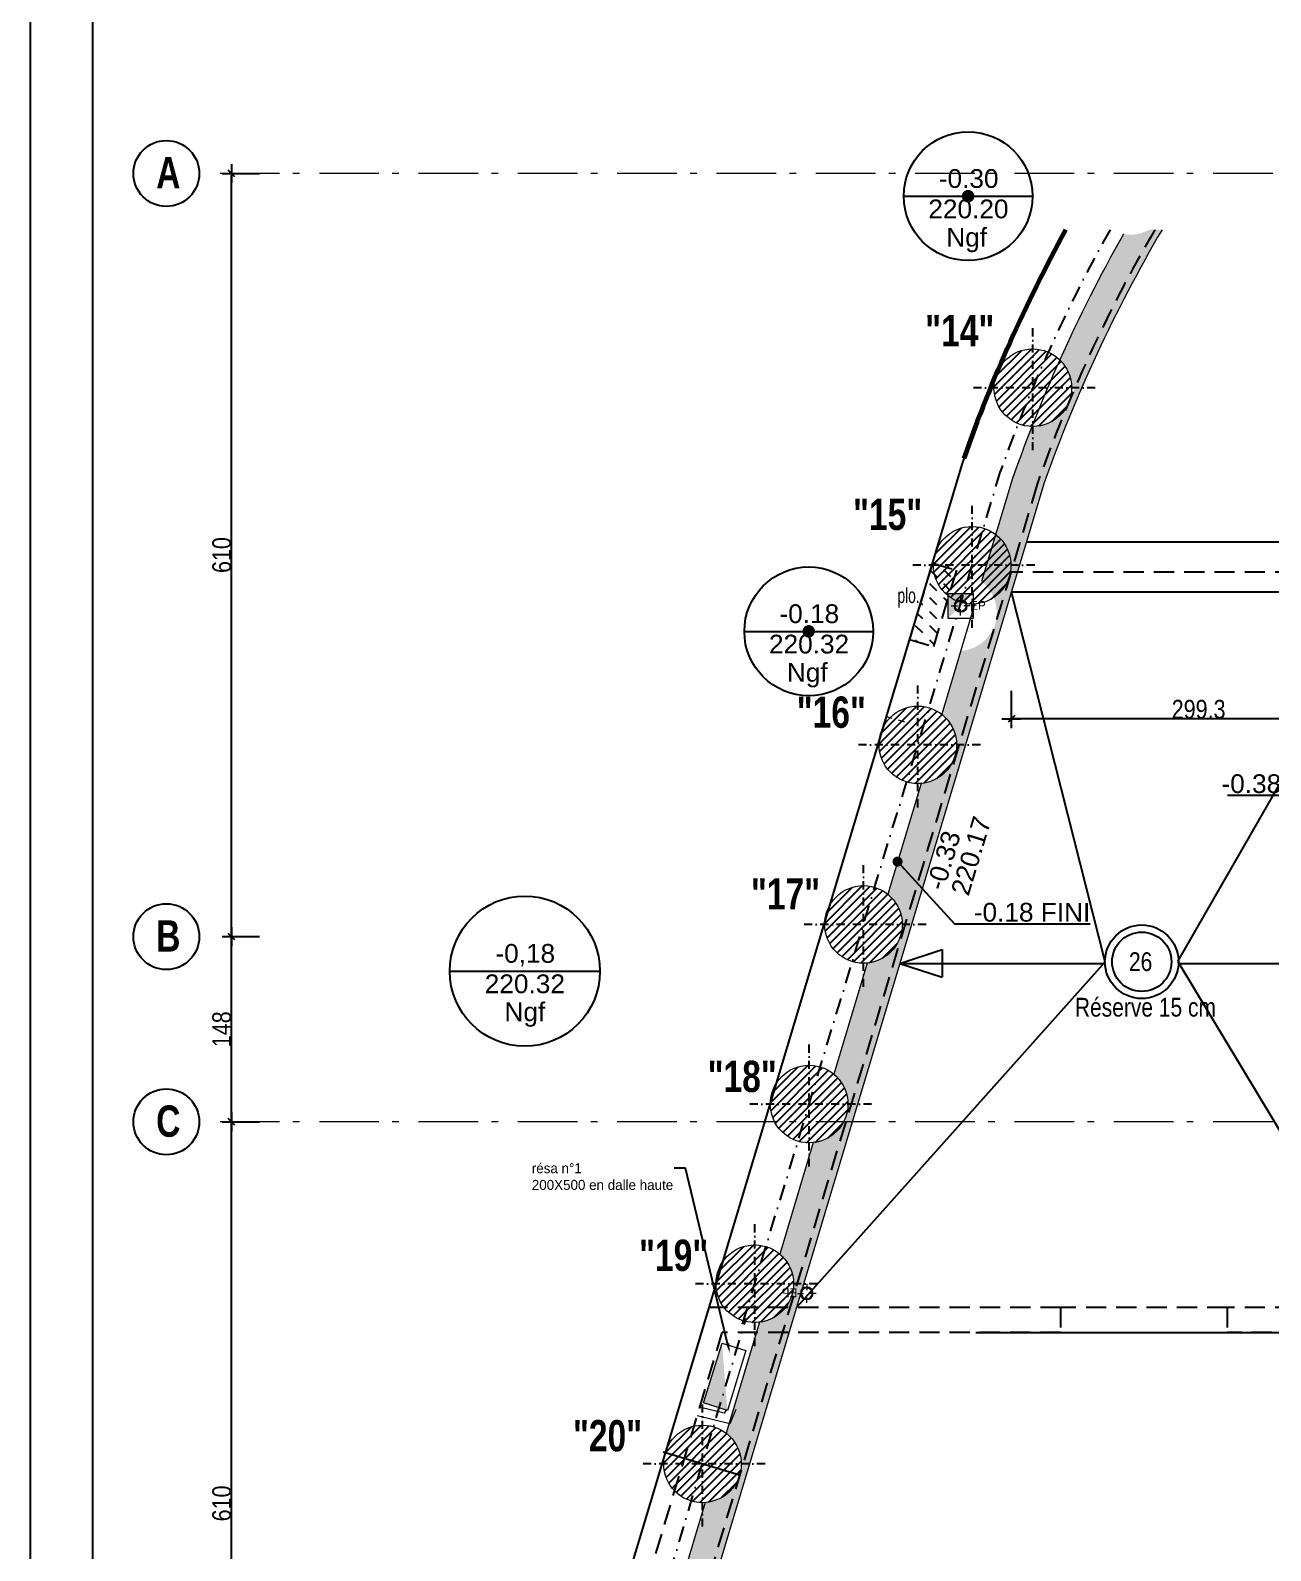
# Model space of a CAD drawing. Header units: centimetres. Extents: x 13865 to 22908, y -23237 to -19037.
# Drawn here: x 14000 to 14992, y -21668 to -20453 of the extents above; entities that cross this region are included whole.
import ezdxf
from ezdxf import colors
from ezdxf.entities.mleader import LeaderData, LeaderLine
from ezdxf.enums import TextEntityAlignment as Align
from ezdxf.math import Vec2, Vec3

# ---------------------------------------------------------------- set-up
doc = ezdxf.new("R2010")
doc.units = ezdxf.units.CM
doc.header["$LTSCALE"] = 25.4
doc.header["$PDMODE"] = 1
doc.header["$PDSIZE"] = -2
for name, pattern in [('CACHEX2', [19.049999999999997, 12.7, -6.35]), ('Style de ligne -6', [1.0416400000000001, 0.625, -0.20828, 0.06943000000000005, -0.13893]), ('TIRETPTX2', [50.8, 25.4, -12.7, 0, -12.7]), ('VW-01', [0.41656, 0.20828, -0.20828])]:
    doc.linetypes.add(name, pattern=pattern)
for name, color, linetype in [('01_cote_gen', 4, 'Continuous'), ('01_linteaux', 2, 'Continuous'), ('01_murs_sup', 2, 'CACHEX2'), ('01_poch_murs', 253, 'Continuous'), ('01_texte', 230, 'Continuous'), ('AA_COTES', 2, 'Continuous')]:
    doc.layers.add(name, color=color, linetype=linetype)
for name, color, linetype, lineweight in [('01_murs_coup', 5, 'Continuous', 60), ('01_PIEUX', 5, 'Continuous', 60), ('01_résv', 32, 'Continuous', 9), ('_GAZELEC-RESERVATION', 1, 'Continuous', 18), ('B Général', 7, 'Continuous', 5), ('C ANNOTATIONS-prestations', 7, 'Continuous', 5)]:
    doc.layers.add(name, color=color, linetype=linetype, lineweight=lineweight)
doc.styles.add('ARIAL NA', font='ARIALN.TTF')
doc.styles.add('Eurostile', font='')
doc.styles.add('impact', font='impact.ttf')
doc.styles.add('MATTE_TXT', font='arial.ttf')
doc.styles.add('STYLE2', font='ARIALN.TTF')
doc.styles.get('Eurostile').set_extended_font_data('Eurostile')
doc.dimstyles.new('JB50', dxfattribs={"dimscale": 0.1, "dimtxt": 150, "dimasz": 15, "dimexe": 0.1, "dimexo": 0.1, "dimgap": 0.09, "dimtad": 1, "dimdec": 1, "dimdsep": 46, "dimtxsty": 'STYLE2', "dimblk1": 'BOND_G', "dimblk2": 'BOND_D', "dimsah": 1, "dimcen": 1.5, "dimdle": 0.01, "dimse1": 1, "dimse2": 1, "dimclrd": 4, "dimclre": 2, "dimclrt": 6, "dimazin": 2, "dimtfac": 2.333333333333333, "dimtdec": 1, "dimtix": 1, "dimtmove": 2, "dimatfit": 3, "dimldrblk": 'BOND_G', "dimfxl": 1, "dimtolj": 1, "dimtzin": 0, "dimarcsym": 0})

# ---------------------------------------------------------------- blocks, each defined once
blk = doc.blocks.new('EP')
at = {"layer": 'B Général', "color": 7, "linetype": 'Continuous', "lineweight": 5}
for p, q in [((-7.5, 0), (-2.5, 0)), ((0, 7.5), (0, 2.5)), ((7.5, 0), (2.5, 0)), ((0, -7.5), (0, -2.5))]:
    blk.add_line(p, q, dxfattribs=at)
at = {"layer": 'B Général', "color": 7, "linetype": 'Continuous', "lineweight": 5, "flags": 128}
for points in [[(-5, 0, -0.9999999999999999), (4.999999999999992, 0, -0.9999999999999999)], [(-4.333333333333333, 0, -0.9999999999999999), (4.333333333333326, 0, -0.9999999999999999)]]:
    blk.add_lwpolyline(points, format="xyb", close=True, dxfattribs=at)
at = {"layer": 'C ANNOTATIONS-prestations', "insert": (7.5, 3.979498697916664), "char_height": 7.048665364583333, "attachment_point": 1, "line_spacing_factor": 0.8954527788573651, "style": 'Eurostile'}
blk.add_mtext('EP', dxfattribs=at)
blk = doc.blocks.new('BOND_G')
at = {"layer": 'AA_COTES', "color": 0}
for p, q in [((0, -5), (0, 14.99999999999999)), ((5, 0), (-5, 0)), ((1.767766952966312, 1.767766952966312), (-1.767766952966426, -1.767766952966426))]:
    blk.add_line(p, q, dxfattribs=at)
blk = doc.blocks.new('BOND_D')
at = {"layer": 'AA_COTES', "color": 0}
for p, q in [((5, 0), (-5, 0)), ((-1.767766952966312, -1.767766952966312), (1.767766952966426, 1.767766952966426)), ((0, 5), (0, -15))]:
    blk.add_line(p, q, dxfattribs=at)
blk = doc.blocks.new('*D269')
at = {"layer": '01_cote_gen', "color": 4, "lineweight": -2, "ltscale": 3, "transparency": 16777216}
blk.add_line((14160.97693996717, -21933.5987458182), (14160.97693996717, -21326.59874547978), dxfattribs=at)
at = {"layer": 'Defpoints', "color": 0, "ltscale": 3, "transparency": 16777216}
for p in [(14160.97693996717, -21325.09874547978), (14160.97693996717, -21325.09874547978), (14224.6906527579, -21935.0987458182)]:
    blk.add_point(p, dxfattribs=at)
at = {"layer": '01_cote_gen', "color": 4, "lineweight": -2, "ltscale": 3, "transparency": 16777216, "xscale": 1.5, "yscale": 1.5, "zscale": 1.5}
for name, p, rotation in [('BOND_D', (14160.97693996717, -21325.09874547978), 90), ('BOND_G', (14160.97693996717, -21935.0987458182), 270)]:
    blk.add_blockref(name, p, dxfattribs=dict(at, rotation=rotation))
at = {"layer": '01_cote_gen', "color": 6, "ltscale": 3, "transparency": 16777216, "insert": (14153.30934515135, -21630.09874564899), "char_height": 15, "attachment_point": 5, "rotation": 90, "style": 'STYLE2'}
blk.add_mtext('\\A1;610', dxfattribs=at)
blk = doc.blocks.new('*D270')
at = {"layer": '01_cote_gen', "color": 4, "lineweight": -2, "ltscale": 3, "transparency": 16777216}
blk.add_line((14160.97693996717, -21323.59874547978), (14160.97693996717, -21178.59874546283), dxfattribs=at)
at = {"layer": 'Defpoints', "color": 0, "ltscale": 3, "transparency": 16777216}
for p in [(14160.97693996717, -21177.09874546283), (14215.58873582158, -21177.09874546283), (14160.97693996717, -21325.09874547978)]:
    blk.add_point(p, dxfattribs=at)
at = {"layer": '01_cote_gen', "color": 4, "lineweight": -2, "ltscale": 3, "transparency": 16777216, "xscale": 1.5, "yscale": 1.5, "zscale": 1.5}
for name, p, rotation in [('BOND_D', (14160.97693996717, -21177.09874546283), 90), ('BOND_G', (14160.97693996717, -21325.09874547978), 270)]:
    blk.add_blockref(name, p, dxfattribs=dict(at, rotation=rotation))
at = {"layer": '01_cote_gen', "color": 6, "ltscale": 3, "transparency": 16777216, "insert": (14153.30934515135, -21251.0987454713), "char_height": 15, "attachment_point": 5, "rotation": 90, "style": 'STYLE2'}
blk.add_mtext('\\A1;148', dxfattribs=at)
blk = doc.blocks.new('*D271')
at = {"layer": '01_cote_gen', "color": 4, "lineweight": -2, "ltscale": 3, "transparency": 16777216}
blk.add_line((14160.97693996717, -21175.59874546283), (14160.97693996717, -20568.5987458182), dxfattribs=at)
at = {"layer": 'Defpoints', "color": 0, "ltscale": 3, "transparency": 16777216}
for p in [(14160.97693996717, -20567.0987458182), (14307.94059385769, -20567.0987458182), (14192.13365404282, -21177.09874546283)]:
    blk.add_point(p, dxfattribs=at)
at = {"layer": '01_cote_gen', "color": 4, "lineweight": -2, "ltscale": 3, "transparency": 16777216, "xscale": 1.5, "yscale": 1.5, "zscale": 1.5}
for name, p, rotation in [('BOND_D', (14160.97693996717, -20567.0987458182), 90), ('BOND_G', (14160.97693996717, -21177.09874546283), 270)]:
    blk.add_blockref(name, p, dxfattribs=dict(at, rotation=rotation))
at = {"layer": '01_cote_gen', "color": 6, "ltscale": 3, "transparency": 16777216, "insert": (14153.30934515135, -20872.09874564051), "char_height": 15, "attachment_point": 5, "rotation": 90, "style": 'STYLE2'}
blk.add_mtext('\\A1;610', dxfattribs=at)
blk = doc.blocks.new('*D382')
at = {"layer": '01_cote_gen', "color": 4, "lineweight": -2, "transparency": 16777216}
blk.add_line((15082.1355906872, -21003.07945012191), (14785.84209912176, -21003.07945012191), dxfattribs=at)
at = {"layer": 'Defpoints', "color": 0, "transparency": 16777216}
for p in [(14784.34209912176, -20901.7727391381), (15083.6355906872, -20926.77273897084), (14784.34209912176, -21003.07945012191)]:
    blk.add_point(p, dxfattribs=at)
at = {"layer": '01_cote_gen', "color": 4, "lineweight": -2, "transparency": 16777216, "xscale": 1.5, "yscale": 1.5, "zscale": 1.5, "rotation": 180}
blk.add_blockref('BOND_D', (14784.34209912176, -21003.07945012191), dxfattribs=at)
at = {"layer": '01_cote_gen', "color": 4, "lineweight": -2, "transparency": 16777216, "xscale": 1.5, "yscale": 1.5, "zscale": 1.5}
blk.add_blockref('BOND_G', (15083.6355906872, -21003.07945012191), dxfattribs=at)
at = {"layer": '01_cote_gen', "color": 6, "transparency": 16777216, "insert": (14933.98884490448, -20995.41185530609), "char_height": 15, "attachment_point": 5, "style": 'STYLE2'}
blk.add_mtext('\\A1;299.3', dxfattribs=at)

msp = doc.modelspace()

# ---------------------------------------------------------------- hatches: boundary and pattern name
at = {"layer": '01_murs_sup'}
h = msp.add_hatch(dxfattribs=at)
h.set_pattern_fill('DASH', color=256, scale=2.5, angle=135)
h.set_pattern_definition([(135, (14893.04759066011, -11291.84429465532), (-11.22532015133644, 8.881784197001252e-16), [7.9375, -7.9375])])
h.paths.add_polyline_path([(14740.36445953543, -20884.20717032819), (14721.20887743385, -20878.45706821173), (14702.88872509347, -20939.48784212883), (14722.04430719505, -20945.23794424528)])
at = {"layer": '01_poch_murs', "ltscale": 3}
h = msp.add_hatch(color=256, dxfattribs=at)
h.dxf.hatch_style = 1
h.paths.add_polyline_path([(14840.58069097111, -20738.32292812202), (14835.13035413862, -20738.32292812202, 0.002756936578146919), (14830.01609510245, -20750.32111425464), (14834.6264133764, -20752.25630556635, -0.003216466307573858)])
edge = h.paths.add_edge_path()
edge.add_line((14904.77670958654, -20612.08369411052), (14898.9838168458, -20612.08369411052))
edge.add_arc((15920.5647868059, -21208.08134419613), 1182.726036363533, 149.740407004833, 156.5978217740399)
edge.add_line((14835.13035413862, -20738.32292812202), (14840.58069097111, -20738.32292812202))
edge.add_arc((15920.56478680578, -21208.08134419603), 1177.72603636338, 149.5983918544062, 156.4925062591221, ccw=False)
edge = h.paths.add_edge_path()
edge.add_line((14898.9838168458, -20612.08369411052), (14894.39431278602, -20612.08369411052))
edge.add_arc((14879.15881844638, -20585.08592175376), 31.00000000000424, 260.19071914112857, 299.4370857101269, ccw=False)
edge.add_arc((15920.56478680478, -21208.08134419556), 1202.726036362277, 150.4891622565186, 155.8552133278989)
edge.add_arc((14801.43212180399, -20738.32292812202), 31.00000000000076, 0, 45.76044301058971, ccw=False)
edge.add_line((14832.43212180399, -20738.32292812202), (14835.13035413862, -20738.32292812202))
edge.add_arc((15920.56478680663, -21208.0813441965), 1182.726036364345, 149.7404070048353, 156.5978217740376, ccw=False)
at = {"layer": '01_poch_murs'}
h = msp.add_hatch(dxfattribs=at)
h.set_pattern_fill('ANSI31', color=256, scale=1.5)
h.set_pattern_definition([(45, (-3407.260210436452, -12035.0552530306), (-3.367596045400932, 3.367596045400933), [])])
h.paths.add_polyline_path([(14801.43212180399, -20707.32292812202, 0.4142135623730951), (14770.43212180399, -20738.32292812202), (14801.43212180399, -20738.32292812202)])
h.paths.add_polyline_path([(14801.43212180399, -20738.32292812202), (14770.43212180399, -20738.32292812202, 0.4142135623730951), (14801.43212180399, -20769.32292812202)])
h.paths.add_polyline_path([(14801.43212180399, -20707.32292812202), (14801.43212180399, -20738.32292812202), (14832.43212180399, -20738.32292812202, 0.4142135623730951)])
h.paths.add_polyline_path([(14832.43212180399, -20738.32292812202), (14801.43212180399, -20738.32292812202), (14801.43212180399, -20769.32292812202, 0.4142135623730951)])
at = {"layer": '01_poch_murs', "ltscale": 3}
h = msp.add_hatch(color=256, dxfattribs=at)
h.dxf.hatch_style = 1
h.paths.add_polyline_path([(14830.01609510245, -20750.32111425464, -0.3082649188358992), (14800.72821079298, -20769.31493530595, 0.009405403967995652), (14785.01784989143, -20811.74427475789), (14760.54587006728, -20893.30273783471, -0.2324519444110258), (14772.60758011538, -20917.84537774361), (14779.51405646878, -20917.84537774361), (14810.60019148531, -20814.35908947417, -0.01413777655258516), (14834.6264133764, -20752.25630556635)])
h.paths.add_polyline_path([(14774.29334409636, -20917.84537774361), (14772.60758011538, -20917.84537774361, -0.06041845012573582), (14771.70885696888, -20925.25571726272), (14772.04267442497, -20925.33789652372)])
at = {"layer": '01_poch_murs'}
h = msp.add_hatch(dxfattribs=at)
h.set_pattern_fill('ANSI31', color=256, scale=1.5)
h.set_pattern_definition([(45, (-3455.719758246658, -12177.01604691937), (-3.367596045400932, 3.367596045400933), [])])
h.paths.add_polyline_path([(14752.97257399379, -20849.28372201079, 0.4142135623730951), (14721.97257399379, -20880.28372201079), (14752.97257399379, -20880.28372201079)])
h.paths.add_polyline_path([(14752.97257399379, -20880.28372201079), (14721.97257399379, -20880.28372201079, 0.4142135623730951), (14752.97257399379, -20911.28372201079)])
h.paths.add_polyline_path([(14752.97257399379, -20849.28372201079), (14752.97257399379, -20880.28372201079), (14783.97257399379, -20880.28372201079, 0.4142135623730951)])
h.paths.add_polyline_path([(14783.97257399379, -20880.28372201079), (14752.97257399379, -20880.28372201079), (14752.97257399379, -20911.28372201079, 0.4142135623730951)])
at = {"layer": '01_poch_murs', "ltscale": 3}
h = msp.add_hatch(color=256, dxfattribs=at)
h.dxf.hatch_style = 1
h.paths.add_polyline_path([(14697.10472440528, -21174.80764546283), (14696.20654252722, -21174.80764546283, -0.3180508282352399), (14669.06671702501, -21198.17791259809), (14642.42014938476, -21286.98368632898, -0.2237955367623), (14653.68449778448, -21310.88983733478), (14656.22714090493, -21310.88983733478)])
h.paths.add_polyline_path([(14702.32543677771, -21174.80764546283), (14697.10472440528, -21174.80764546283), (14656.22714090493, -21310.88983733478), (14661.44785327736, -21310.88983733478)])
h.paths.add_polyline_path([(14661.44785327736, -21310.88983733478), (14656.22714090493, -21310.88983733478), (14652.64716331281, -21322.80764547978), (14657.86787568524, -21322.80764547978)])
h.paths.add_polyline_path([(14656.22714090493, -21310.88983733478), (14653.68449778448, -21310.88983733478, -0.09897303326835488), (14651.30207715484, -21322.80764547978), (14652.64716331281, -21322.80764547978)])
h.paths.add_polyline_path([(14704.57530070529, -21167.31780901795), (14699.35458833287, -21167.31780901795), (14697.10472440528, -21174.80764546283), (14702.32543677771, -21174.80764546283)])
h.paths.add_polyline_path([(14742.4820357608, -21023.74578070113), (14740.56539752643, -21023.74578070113, -0.3901000482964683), (14712.13620686146, -21054.63899904048), (14685.57054536494, -21143.17513456542, -0.2269671458132565), (14697.12494765545, -21167.31780901795), (14699.35458833287, -21167.31780901795)])
h.paths.add_polyline_path([(14747.70274813323, -21023.74578070113), (14742.4820357608, -21023.74578070113), (14699.35458833287, -21167.31780901795), (14704.57530070529, -21167.31780901795)])
h.paths.add_polyline_path([(14771.29701499379, -20926.76375520818, -0.3106470391925183), (14743.90564739079, -20948.7600811515), (14728.71954612896, -20999.3712326784, -0.2301275610058324), (14740.56539752643, -21023.74578070113), (14742.4820357608, -21023.74578070113)])
h.paths.add_polyline_path([(14776.9039000494, -20926.53463420801), (14772.04267442497, -20925.33789652372), (14742.4820357608, -21023.74578070113), (14747.70274813323, -21023.74578070113)])
h.paths.add_polyline_path([(14779.51405646878, -20917.84537774361), (14774.29334409636, -20917.84537774361), (14772.04267442497, -20925.33789652372), (14776.9039000494, -20926.53463420801)])
at = {"layer": '01_poch_murs'}
h = msp.add_hatch(dxfattribs=at)
h.set_pattern_fill('ANSI31', color=256, scale=1.5)
h.set_pattern_definition([(45, (-3499.126934714015, -12320.47810560972), (-3.367596045400932, 3.367596045400933), [])])
h.paths.add_polyline_path([(14709.56539752643, -20992.74578070113, 0.4142135623730951), (14678.56539752643, -21023.74578070113), (14709.56539752643, -21023.74578070113)])
h.paths.add_polyline_path([(14709.56539752643, -21023.74578070113), (14678.56539752643, -21023.74578070113, 0.4142135623730951), (14709.56539752643, -21054.74578070113)])
h.paths.add_polyline_path([(14709.56539752643, -20992.74578070113), (14709.56539752643, -21023.74578070113), (14740.56539752643, -21023.74578070113, 0.4142135623730951)])
h.paths.add_polyline_path([(14740.56539752643, -21023.74578070113), (14709.56539752643, -21023.74578070113), (14709.56539752643, -21054.74578070113, 0.4142135623730951)])
h = msp.add_hatch(dxfattribs=at)
h.set_pattern_fill('ANSI31', color=256, scale=1.5)
h.set_pattern_definition([(45, (-3542.567384584992, -12464.05013392654), (-3.367596045400932, 3.367596045400933), [])])
h.paths.add_polyline_path([(14666.12494765545, -21136.31780901795, 0.4142135623730951), (14635.12494765545, -21167.31780901795), (14666.12494765545, -21167.31780901795)])
h.paths.add_polyline_path([(14666.12494765545, -21167.31780901795), (14635.12494765545, -21167.31780901795, 0.4142135623730951), (14666.12494765545, -21198.31780901795)])
h.paths.add_polyline_path([(14666.12494765545, -21136.31780901795), (14666.12494765545, -21167.31780901795), (14697.12494765545, -21167.31780901795, 0.4142135623730951)])
h.paths.add_polyline_path([(14697.12494765545, -21167.31780901795), (14666.12494765545, -21167.31780901795), (14666.12494765545, -21198.31780901795, 0.4142135623730951)])
h = msp.add_hatch(dxfattribs=at)
h.set_pattern_fill('ANSI31', color=256, scale=1.5)
h.set_pattern_definition([(45, (-3586.007834455972, -12607.62216224337), (-3.367596045400932, 3.367596045400933), [])])
h.paths.add_polyline_path([(14622.68449778448, -21279.88983733478, 0.4142135623730951), (14591.68449778448, -21310.88983733478), (14622.68449778448, -21310.88983733478)])
h.paths.add_polyline_path([(14622.68449778448, -21310.88983733478), (14591.68449778448, -21310.88983733478, 0.4142135623730951), (14622.68449778448, -21341.88983733478)])
h.paths.add_polyline_path([(14622.68449778448, -21279.88983733478), (14622.68449778448, -21310.88983733478), (14653.68449778448, -21310.88983733478, 0.4142135623730951)])
h.paths.add_polyline_path([(14653.68449778448, -21310.88983733478), (14622.68449778448, -21310.88983733478), (14622.68449778448, -21341.88983733478, 0.4142135623730951)])
at = {"layer": '01_poch_murs', "ltscale": 3}
h = msp.add_hatch(color=256, dxfattribs=at)
h.dxf.hatch_style = 1
h.paths.add_polyline_path([(14657.86787568524, -21322.80764547978), (14651.30207715484, -21322.80764547978, -0.2738205389931516), (14625.99862240471, -21341.71217627915), (14599.26833710152, -21430.79695824602, -0.2206120316884544), (14610.2440479135, -21454.46186565161, -0.3797029099391364), (14582.93194408748, -21485.24171980672), (14556.32179661669, -21573.92611500313, -0.2332341861448612), (14568.45643378802, -21598.52485654294, -0.3935893677039961), (14539.6532719148, -21629.44691828281), (14513.17331998433, -21717.59914233318, -0.233152929048347), (14525.30037511709, -21742.19206717018, -0.3194978935303583), (14504.4572756632, -21771.48092804418), (14504.98879709085, -21793.45958776949), (14529.99610655722, -21793.45958776949), (14528.98972563244, -21751.84526565701), (14615.83378559149, -21462.73986806949, -0.2017052976722677), (14616.94898402353, -21459.02735294484)])
h.paths.add_polyline_path([(14529.99610655722, -21793.45958776949), (14504.98879709085, -21793.45958776949), (14507.88380478958, -21913.16951064918, -0.2401934061399671), (14528.06534817871, -21932.80764581819), (14533.36603355365, -21932.80764581819)])
h.paths.add_polyline_path([(14533.45423999789, -21932.80764581819), (14528.06534817871, -21932.80764581819, -0.082080678540845), (14529.71389501827, -21942.78222337169, -0.2553953403699432), (14515.45803351812, -21968.87118321868, 0.06071621505799065), (14590.00871764255, -22176.31943895752, -0.4275821226648419), (14624.61654492959, -22204.80764531307), (14633.61768393148, -22204.80764531307, -0.08234245980272543)])
h.paths.add_polyline_path([(14633.61768393148, -22204.80764531307), (14624.61654492959, -22204.80764531307, -0.01849544733234873), (14624.7013231474, -22207.09872849749, -0.1753608633251519), (14617.52322922429, -22226.93598614223, 0.01836853256108458), (14653.42060211658, -22283.40404822011, -0.4913802896853479), (14692.27368355678, -22313.39286466714, -0.1403270855772361), (14687.5769391047, -22329.79831338335, 0.03953732202024109), (14785.13235068942, -22435.51262528618, -0.5620629895725692), (14830.37688403564, -22463.04611888486, -0.08428613952210955), (14828.6398223857, -22473.27746479439, 0.03011723266168126), (14917.68727953588, -22537.25540850604, -0.624136528236731), (14967.72122744464, -22561.72393578103, -0.03818521046564254), (14967.36066832717, -22566.43823980244, 0.02375934588113228), (15045.19966157586, -22604.23464558714, -0.5039318466156055), (15094.70779611561, -22609.91268616186), (15094.70779611561, -22597.11570528506, -0.1761228929484302)])
h.paths.add_polyline_path([(16194.00183029576, -22220.01003312022, 0.004783468062035384), (16202.52895081377, -22204.80764531307), (16173.89444423057, -22204.80764531307, -0.1755326228551519), (15714.70525571436, -22596.4057224697), (15714.70525571436, -22623.05270640497, 0.003037314479558577), (15725.08530070261, -22619.21181412116, -0.003459075713417807), (15725.08233340283, -22618.78290412893, -0.6736246314235037), (15778.32945154088, -22597.19434849056, 0.03963135764520476), (15904.6633931722, -22527.69220655475, -0.0588917487890748), (15903.80920545696, -22520.4651738516, -0.595793861464116), (15951.7587141312, -22494.50916961942, 0.03959186487785833), (16059.61889293583, -22399.03295039681, -0.1147067523628324), (16056.44000218905, -22385.35867235662, -0.5230756100816158), (16098.27203799941, -22356.31272599224, 0.04580422651089421)])
h.paths.add_polyline_path([(16098.27203799942, -22356.31272599224, 0.5230756100817574), (16056.44000218905, -22385.35867235662, 0.114706752362793), (16059.61889293583, -22399.0329503968, 0.01581391119744404)], flags=17)
h.paths.add_polyline_path([(15951.75871413121, -22494.50916961941, 0.5957938614644632), (15903.80920545696, -22520.4651738516, 0.05889174878901684), (15904.66339317222, -22527.69220655474, 0.01581391119744245)], flags=17)
h.paths.add_polyline_path([(15778.32945154089, -22597.19434849056, 0.6736246314235802), (15725.08233340283, -22618.78290412893, 0.003459075713383689), (15725.08530070262, -22619.21181412116, 0.01581540125593257)], flags=17)
h.paths.add_polyline_path([(15714.70525571436, -22596.4057224697, -0.08988955722728166), (15403.75606408102, -22652.76326922699), (15403.75606408102, -22677.76326922699, 0.04526015738334342), (15567.67397198196, -22662.89491104609, -0.6784920947095094), (15623.98907043072, -22650.74201496366, 0.02604617036679827), (15714.70525571436, -22623.05270640497)])
h.paths.add_polyline_path([(15567.67397198196, -22662.89491104609, 0.01581391119744682), (15623.98907043072, -22650.74201496366, 0.6784920947095144)], flags=17)
h.paths.add_polyline_path([(15403.75606408102, -22652.76326922699, -0.08931239155495281), (15094.70779611561, -22597.11570528506), (15094.70779611561, -22609.91268616186, -0.1300830585759546), (15098.8517092862, -22625.22371352664, 0.06483465551945164), (15328.86343266016, -22674.6796165624, -0.6784920947097175), (15386.40095586051, -22677.59794150218, 0.004762977334729802), (15403.75606408102, -22677.76326922699)])
at = {"layer": '01_poch_murs'}
h = msp.add_hatch(dxfattribs=at)
h.set_pattern_fill('ANSI31', color=256, scale=1.5)
h.set_pattern_definition([(45, (-3629.448284326951, -12751.19419056019), (-3.367596045400932, 3.367596045400933), [])])
h.paths.add_polyline_path([(14579.2440479135, -21423.46186565161, 0.4142135623730951), (14548.2440479135, -21454.46186565161), (14579.2440479135, -21454.46186565161)])
h.paths.add_polyline_path([(14579.2440479135, -21454.46186565161), (14548.2440479135, -21454.46186565161, 0.4142135623730951), (14579.2440479135, -21485.46186565161)])
h.paths.add_polyline_path([(14579.2440479135, -21423.46186565161), (14579.2440479135, -21454.46186565161), (14610.2440479135, -21454.46186565161, 0.4142135623730951)])
h.paths.add_polyline_path([(14610.2440479135, -21454.46186565161), (14579.2440479135, -21454.46186565161), (14579.2440479135, -21485.46186565161, 0.4142135623730951)])
h = msp.add_hatch(dxfattribs=at)
h.set_pattern_fill('ANSI31', color=256, scale=1.5)
h.set_pattern_definition([(45, (-3671.235898452431, -12895.25718145152), (-3.367596045400932, 3.367596045400933), [])])
h.paths.add_polyline_path([(14537.45643378802, -21567.52485654294, 0.4142135623730951), (14506.45643378802, -21598.52485654294), (14537.45643378802, -21598.52485654294)])
h.paths.add_polyline_path([(14537.45643378802, -21598.52485654294), (14506.45643378802, -21598.52485654294, 0.4142135623730951), (14537.45643378802, -21629.52485654294)])
h.paths.add_polyline_path([(14537.45643378802, -21567.52485654294), (14537.45643378802, -21598.52485654294), (14568.45643378802, -21598.52485654294, 0.4142135623730951)])
h.paths.add_polyline_path([(14568.45643378802, -21598.52485654294), (14537.45643378802, -21598.52485654294), (14537.45643378802, -21629.52485654294, 0.4142135623730951)])

# ---------------------------------------------------------------- linework, layer by layer
at = {"layer": '01_cote_gen'}
msp.add_line((14000.34917604897, -23236.88301473394), (14000.34917604897, -19036.88301473394), dxfattribs=at)
at = {"layer": '01_cote_gen', "ltscale": 3}
msp.add_line((14567.12545315537, -21607.51091740292), (14506.13204552366, -21589.05620099507), dxfattribs=at)
at = {"layer": '01_linteaux', "linetype": 'TIRETPTX2', "ltscale": 0.01}
for p, q in [((14801.43212180399, -20788.32292812202), (14801.43212180399, -20688.32292812202)), ((14851.43212180399, -20738.32292812202), (14751.43212180399, -20738.32292812202)), ((14752.97257399379, -20930.28372201079), (14752.97257399379, -20830.28372201079)), ((14802.97257399379, -20880.28372201079), (14702.97257399379, -20880.28372201079)), ((14709.56539752643, -21073.74578070113), (14709.56539752643, -20973.74578070113)), ((14759.56539752643, -21023.74578070113), (14659.56539752643, -21023.74578070113)), ((14666.12494765545, -21217.31780901795), (14666.12494765545, -21117.31780901795)), ((14716.12494765545, -21167.31780901795), (14616.12494765545, -21167.31780901795)), ((14622.68449778448, -21360.88983733478), (14622.68449778448, -21260.88983733478)), ((14672.68449778448, -21310.88983733478), (14572.68449778448, -21310.88983733478)), ((14579.2440479135, -21504.46186565161), (14579.2440479135, -21404.46186565161)), ((14629.2440479135, -21454.46186565161), (14529.2440479135, -21454.46186565161)), ((14537.45643378802, -21648.52485654294), (14537.45643378802, -21548.52485654294)), ((14587.45643378802, -21598.52485654294), (14487.45643378802, -21598.52485654294))]:
    msp.add_line(p, q, dxfattribs=at)
at = {"layer": '01_linteaux'}
for p, q in [((14745.05486951813, -20798.79007876367), (14461.75505213699, -21742.95143642944)), ((15083.75618662146, -20861.77273913811), (14796.3576561724, -20861.77273913811)), ((15083.75618662146, -20901.77273913811), (14784.34209912176, -20901.77273913811)), ((14755.9993706408, -21493.45958776947), (15292.40077682449, -21493.45958776947))]:
    msp.add_line(p, q, dxfattribs=at)
at = {"layer": '01_linteaux', "linetype": 'TIRETPTX2', "ltscale": 0.02}
for p, q in [((14569.42243286364, -21486.92260669469), (14776.10642791334, -20803.82562040553)), ((14466.59013641162, -21834.50447168317), (14572.29281071264, -21482.37224605016))]:
    msp.add_line(p, q, dxfattribs=at)
at = {"layer": '01_linteaux', "linetype": 'CACHEX2', "ltscale": 0.05}
msp.add_line((14805.04415665148, -20815.47538382483), (14523.9719276359, -21751.16976014352), dxfattribs=at)
at = {"layer": '01_linteaux', "linetype": 'Continuous'}
msp.add_line((14542.60165845525, -21473.45958776947), (14383.60498045069, -22003.13260185575), dxfattribs=at)
at = {"layer": '01_linteaux'}
msp.add_arc((15920.5647868061, -21208.08134419621), 1244.726036363743, 151.3917458875056, 160.8028081151362, dxfattribs=at)
at = {"layer": '01_linteaux', "linetype": 'TIRETPTX2', "ltscale": 0.02}
msp.add_arc((15920.5647868061, -21208.08134419621), 1213.726036363743, 150.5905181461299, 160.6105502049388, dxfattribs=at)
at = {"layer": '01_linteaux', "linetype": 'CACHEX2', "ltscale": 0.05}
msp.add_arc((15920.5647868061, -21208.08134419621), 1182.726036363743, 149.7404070048341, 160.6105502049388, dxfattribs=at)
at = {"layer": '01_murs_coup', "linetype": 'Continuous', "lineweight": 5}
for p, q in [((14785.01784989153, -20811.74427475756), (14760.54587006728, -20893.30273783471)), ((14810.60019148519, -20814.35908947455), (14528.98972563244, -21751.84526565701)), ((14755.20707193788, -20910.8955021815), (14728.71954612896, -20999.3712326784)), ((14712.13620686146, -21054.63899904048), (14685.57054536494, -21143.17513456542)), ((14669.06671702501, -21198.17791259809), (14642.42014938476, -21286.98368632898)), ((14625.99862240471, -21341.71217627915), (14599.26833710152, -21430.79695824603)), ((14582.93194408748, -21485.24171980672), (14556.32179661669, -21573.92611500313)), ((14539.6532719148, -21629.44691828281), (14513.17331998433, -21717.59914233319))]:
    msp.add_line(p, q, dxfattribs=at)
at = {"layer": '01_murs_coup'}
msp.add_arc((15920.55553326843, -21208.23919951565), 1244.8834748601, 151.3874222276323, 160.605398252525, dxfattribs=at)
at = {"layer": '01_murs_coup', "linetype": 'Continuous', "lineweight": 5}
for radius, start, end in [(1177.726036363743, 149.5983918544063, 160.4695873568535), (1202.726036363743, 150.4891622564906, 155.855213327921), (1202.726036363743, 155.855213327921, 160.7596099109309)]:
    msp.add_arc((15920.5647868061, -21208.08134419621), radius, start, end, dxfattribs=at)
at = {"layer": '01_murs_sup', "ltscale": 0.05}
for p, q in [((14721.20887743385, -20878.45706821173), (14702.88872509347, -20939.48784212883)), ((14721.20887743385, -20878.45706821173), (14740.36445953543, -20884.20717032819)), ((14740.36445953543, -20884.20717032819), (14722.04430719505, -20945.23794424528)), ((15083.75618662146, -20885.77273913811), (14784.34209912176, -20885.77273913811)), ((14702.88872509347, -20939.48784212883), (14722.04430719505, -20945.23794424528)), ((14702.88872509347, -20939.48784212883), (14722.04430719506, -20945.23794424528)), ((14823.72572302714, -21473.45958776947), (14542.60165845525, -21473.45958776947)), ((14823.72572302714, -21473.45958776947), (14823.72572302714, -21493.45958776947)), ((14956.92572309457, -21473.45958776947), (14823.72572302714, -21473.45958776947)), ((15083.75618662147, -21473.45958776947), (14956.92572309457, -21473.45958776947)), ((14956.92572309457, -21473.45958776947), (14956.92572309457, -21493.45958776947)), ((14423.73441807182, -21925.09872907507), (14553.30339315492, -21493.45958776947)), ((14823.72572302714, -21493.45958776947), (14553.30339315492, -21493.45958776947)), ((14823.72572302714, -21493.45958776947), (14956.92572309457, -21493.45958776947)), ((15403.75606408102, -21493.45958776947), (14956.92572309457, -21493.45958776947))]:
    msp.add_line(p, q, dxfattribs=at)
at = {"layer": '01_PIEUX', "linetype": 'Continuous', "lineweight": 5}
for centre in [(14801.43212180399, -20738.32292812202), (14752.97257399379, -20880.28372201079), (14709.56539752643, -21023.74578070113), (14666.12494765545, -21167.31780901795), (14622.68449778448, -21310.88983733478), (14579.2440479135, -21454.46186565161), (14537.45643378802, -21598.52485654294)]:
    msp.add_circle(centre, 31, dxfattribs=at)
at = {"layer": '01_résv'}
for p, q in [((14733.83828989287, -20922.78763264792), (14733.83828989287, -20902.78763264792)), ((14733.83828989287, -20902.78763264792), (14753.83828989287, -20902.78763264792)), ((14753.83828989287, -20902.78763264792), (14753.83828989287, -20922.78763264792)), ((14753.83828989287, -20922.78763264792), (14733.83828989286, -20922.78763264792)), ((14538.27640665382, -21549.75812267686), (14553.13477484562, -21502.01685232639)), ((14553.13477484562, -21502.01685232639), (14572.23128298581, -21507.96019960311)), ((14572.23128298581, -21507.96019960311), (14557.37291479401, -21555.70146995358)), ((14557.37291479401, -21555.70146995358), (14538.27640665382, -21549.75812267686))]:
    msp.add_line(p, q, dxfattribs=at)
for points in [[(14733.83828989287, -20922.78763264792), (14733.83828989286, -20902.78763264792), (14753.83828989286, -20902.78763264792)], [(14557.37291479401, -21555.70146995358), (14538.27640665382, -21549.75812267686), (14553.13477484562, -21502.01685232639)]]:
    msp.add_solid(points, dxfattribs=at)
at = {"layer": '01_texte'}
for p, q in [((14050.34917604897, -23186.8830507705), (14050.34917604897, -19086.88303275219)), ((14698.30114705753, -20585.25745470774), (14801.2311407764, -20585.25745469747)), ((14859.16881720078, -21197.20998099254), (14784.34209912176, -20901.77273913813)), ((14917.46285364137, -21196.87727101768), (15083.75618662146, -20906.77273897085)), ((14570.93607619632, -20933.08351651942), (14673.86606991519, -20933.08351650914)), ((14957.02509194134, -21064.07402386352), (15045.37335971775, -21064.07402386352)), ((14693.39069261895, -21117.11270742817), (14738.85740550139, -21166.81092876156)), ((14738.85740550139, -21166.81092876156), (14847.40896065827, -21166.81092876156)), ((14695.1928072757, -21198.4187862117), (14729.07588538684, -21187.27665178978)), ((14729.07588538684, -21187.27665178978), (14729.07588538684, -21209.56092063362)), ((14859.16881720078, -21197.20998099254), (14612.61370050093, -21473.45958776949)), ((14695.1928072757, -21198.4187862117), (14729.07588538684, -21209.56092063362)), ((14695.19280727583, -21198.55229407735), (14859.18808012974, -21198.55229407735)), ((14917.46285364137, -21196.87727101768), (15083.75618662146, -21473.45958776949)), ((14917.9009278728, -21198.55229407735), (15081.33541512171, -21198.55229407735)), ((14335.5228722294, -21204.64839088545), (14455.5228722294, -21204.64839087346))]:
    msp.add_line(p, q, dxfattribs=at)
for points, const_width in [([(14747.26614391722, -20585.25745470261, 1), (14752.26614391722, -20585.25745470261, 1)], 5), ([(14619.90107305601, -20933.08351651428, 1), (14624.90107305601, -20933.08351651428, 1)], 5), ([(14691.39069261895, -21117.11270742817, 1), (14695.39069261895, -21117.11270742817, 1)], 4)]:
    msp.add_lwpolyline(points, format="xyb", close=True, dxfattribs=dict(at, const_width=const_width))
for centre, radius in [((14749.76614391697, -20585.25745470261), 51.4649968594306), ((14108.98178080208, -20567.0987458182), 26.33682356677673), ((14622.40107305575, -20933.08351651428), 51.4649968594306), ((14108.98178080209, -21177.09874546283), 26.33682356677673), ((14395.52287222941, -21204.64839087946), 60.00000000000031), ((14888.54450400127, -21197.16408046223), 29.38922863169564), ((14888.54450400127, -21197.16408046223), 23.72234429846854), ((14108.98178080209, -21325.09874547978), 26.33682356677673)]:
    msp.add_circle(centre, radius, dxfattribs=at)
msp.add_arc((15403.64962439135, -21793.27439413582), 590, 180.017984430129, 89.99782498707779, dxfattribs=at)
at = {"layer": 'B Général', "color": 1, "linetype": 'Style de ligne -6', "lineweight": 13, "ltscale": 3, "true_color": 0xff0000}
for p, q in [((16421.96540270527, -20567.0987458182), (14135.31860436886, -20567.0987458182)), ((16421.96540270527, -21325.09874547978), (14135.31860436886, -21325.09874547978))]:
    msp.add_line(p, q, dxfattribs=at)
at = {"layer": 'B Général', "color": 98, "linetype": 'Continuous', "lineweight": 13, "true_color": 0x004400}
for p, q in [((14554.77492094539, -21558.01966119913), (14534.9681187606, -21553.22441795243)), ((14559.46611187466, -21566.35762622433), (14533.32099684636, -21560.02787217802)), ((14556.67078806526, -21555.14065679241), (14554.77492094539, -21558.01966119913)), ((14564.01713850162, -21555.14065679241), (14559.46611187466, -21566.35762622433))]:
    msp.add_line(p, q, dxfattribs=at)
at = {"layer": 'B Général', "color": 7, "linetype": 'VW-01', "lineweight": 5, "flags": 128}
msp.add_lwpolyline([(14827.8153498363, -20612.08369411052, 0.04084950410404598), (14745.45710439526, -20797.67782412779)], format="xyb", dxfattribs=at)
msp.add_lwpolyline([(14745.45710439526, -20797.67782412779), (14684.40319192326, -21001.06955688018), (14699.72765760449, -21005.66963857345)], dxfattribs=at)

# ---------------------------------------------------------------- block references
at = {"layer": 'B Général', "color": 7}
msp.add_blockref('EP', (14743.80558635212, -20912.78763338513), dxfattribs=at)
at = {"layer": 'B Général', "color": 7, "xscale": -1}
msp.add_blockref('EP', (14620.80558635212, -21462.20958776947), dxfattribs=at)

# ---------------------------------------------------------------- texts
at = {"layer": '01_texte'}
for s, height, rotation, style, p in [('A', 25, 5.169332623788947e-08, 'impact', (14100.87792928218, -20579.01013904753)), ('220.17', 15, 73.2803140709625, 'MATTE_TXT', (14750.09601700943, -21145.30570951837)), ('-0.33', 15, 73.2803140709625, 'MATTE_TXT', (14730.35608253583, -21141.1696276416)), ('B', 25, 5.169332623788947e-08, 'impact', (14100.87792928218, -21189.01013869216)), ('C', 25, 5.169332623788947e-08, 'impact', (14100.87792928218, -21337.01013870912))]:
    msp.add_text(s, height=height, rotation=rotation, dxfattribs=dict(at, style=style)).set_placement(p)
at = {"layer": '01_texte', "style": 'MATTE_TXT'}
for s, p in [('-0.30', (14726.33861452023, -20578.63376997113)), ('220.20', (14717.96532536334, -20602.94318218172)), ('Ngf', (14732.30025032924, -20625.57888142812)), ('-0.18', (14598.97354365902, -20926.4598317828)), ('220.32', (14590.60025450213, -20950.7692439934)), ('Ngf', (14604.93517946802, -20973.4049432398)), ('-0.38 FINI', (14952.23855335868, -21062.33665148474)), ('-0.18 FINI', (14754.27415429921, -21165.07355638279))]:
    msp.add_text(s, height=15, dxfattribs=at).set_placement(p)
at = {"layer": '01_texte', "style": 'impact'}
for s, p in [('"14"', (14743.09407700304, -20712.67194734282)), ('"15"', (14685.44097332447, -20859.60983601821)), ('"16"', (14640.41602541605, -21017.64733559046)), ('"17"', (14603.82787233235, -21162.88607066875)), ('"18"', (14569.21035927357, -21308.79178043461)), ('"19"', (14514.44027747085, -21451.78327398776)), ('"20"', (14461.60056812409, -21595.95167803))]:
    msp.add_text(s, height=25, rotation=5.169332623788947e-08, dxfattribs=at).set_placement(p, align=Align.BOTTOM_CENTER)
at = {"layer": '01_texte', "style": 'ARIAL NA', "width": 0.8}
msp.add_text('plo.', height=12, dxfattribs=at).set_placement((14693.30292061238, -20910.45052240081))
at = {"layer": '01_texte', "style": 'MATTE_TXT', "width": 0.8}
for s, p in [('26', (14887.64901547957, -21209.0632417443)), ('Réserve 15 cm', (14891.48536100949, -21245.4875579401))]:
    msp.add_text(s, height=15, dxfattribs=at).set_placement(p, align=Align.BOTTOM_CENTER)
at = {"layer": '01_texte', "char_height": 15, "attachment_point": 2, "line_spacing_factor": 0.8954527788573651, "style": 'MATTE_TXT'}
for s, insert in [('-0,18', (14395.84875347387, -21182.96331460636)), ('220.32\\PNgf', (14395.52287222967, -21207.27272681696))]:
    msp.add_mtext(s, dxfattribs=dict(at, insert=insert))

# ---------------------------------------------------------------- dimensions: what is measured, and where the dimension line sits
at = {"layer": '01_cote_gen', "ltscale": 3}
for base, p1, p2, picture, middle in [((14160.97693996717, -20567.0987458182), (14192.13365404282, -21177.09874546283), (14307.94059385769, -20567.0987458182), '*D271', (14153.30934515135, -20872.09874564051)), ((14160.97693996717, -21177.09874546283), (14160.97693996717, -21325.09874547978), (14215.58873582158, -21177.09874546283), '*D270', (14153.30934515135, -21251.0987454713)), ((14160.97693996717, -21325.09874547978), (14224.6906527579, -21935.0987458182), (14160.97693996717, -21325.09874547978), '*D269', (14153.30934515135, -21630.09874564899))]:
    dim = msp.add_linear_dim(base=base, p1=p1, p2=p2, angle=90, dimstyle='JB50', dxfattribs=at)
    dim.commit()
    dim.dimension.update_dxf_attribs({"geometry": picture, "text_midpoint": middle})
at = {"layer": '01_cote_gen'}
dim = msp.add_linear_dim(base=(14784.34209912176, -21003.07945012191), p1=(15083.6355906872, -20926.77273897084), p2=(14784.34209912176, -20901.7727391381), dimstyle='JB50', dxfattribs=at)
dim.commit()
dim.dimension.update_dxf_attribs({"geometry": '*D382', "text_midpoint": (14933.98884490448, -20995.41185530609)})

# ---------------------------------------------------------------- leaders
at = {"layer": '_GAZELEC-RESERVATION', "color": 6}
ml = msp.add_multileader_mtext('Standard', dxfattribs=at)
ml.set_content('résa n°1\\P200X500 en dalle haute', color=6)
ml.set_leader_properties()
ml.build(insert=Vec2(0, 0))
ml.multileader.update_dxf_attribs({"has_text_frame": 1, "arrow_head_size": 8, "scale": 20})
ctx = ml.context
ctx.base_point, ctx.scale, ctx.char_height, ctx.arrow_head_size, ctx.landing_gap_size, ctx.plane_origin, ctx.plane_x_axis, ctx.plane_y_axis = Vec3(14394.87214034891, -21362.18979227928), 20, 8, 8, 4, Vec3(11726.53017912577, -21177.46898318959), Vec3(1, -1.665334536937735e-16), Vec3(1.665334536937735e-16, 1)
notes = []
notes.append((ctx, [(0, (1, 1, 0), (14523.85663725518, -21362.18979227928), (-1, 1.665334536937735e-16), 8.984496906271943, [(0, [(14559.37846203177, -21509.99863211257)], 0, [])])]))
ctx.mtext.insert, ctx.mtext.text_direction, ctx.mtext.width, ctx.mtext.flow_direction = Vec3(14401.06899074261, -21358.18979227928), Vec3(1, -1.665334536937735e-16), 156.8850406025498, 5
for ctx, leaders in notes:
    for number, flags, end, landing, length, lines in leaders:
        leader = LeaderData()
        leader.index, (leader.has_last_leader_line, leader.has_dogleg_vector, leader.attachment_direction) = number, flags
        leader.last_leader_point, leader.dogleg_vector, leader.dogleg_length = Vec3(end), Vec3(landing), length
        for number, points, colour, breaks in lines:
            line = LeaderLine()
            line.index, line.vertices, line.color, line.breaks = number, Vec3.list(points), colors.encode_raw_color(colour), breaks
            leader.lines.append(line)
        ctx.leaders.append(leader)

doc.saveas('drawing.dxf')
